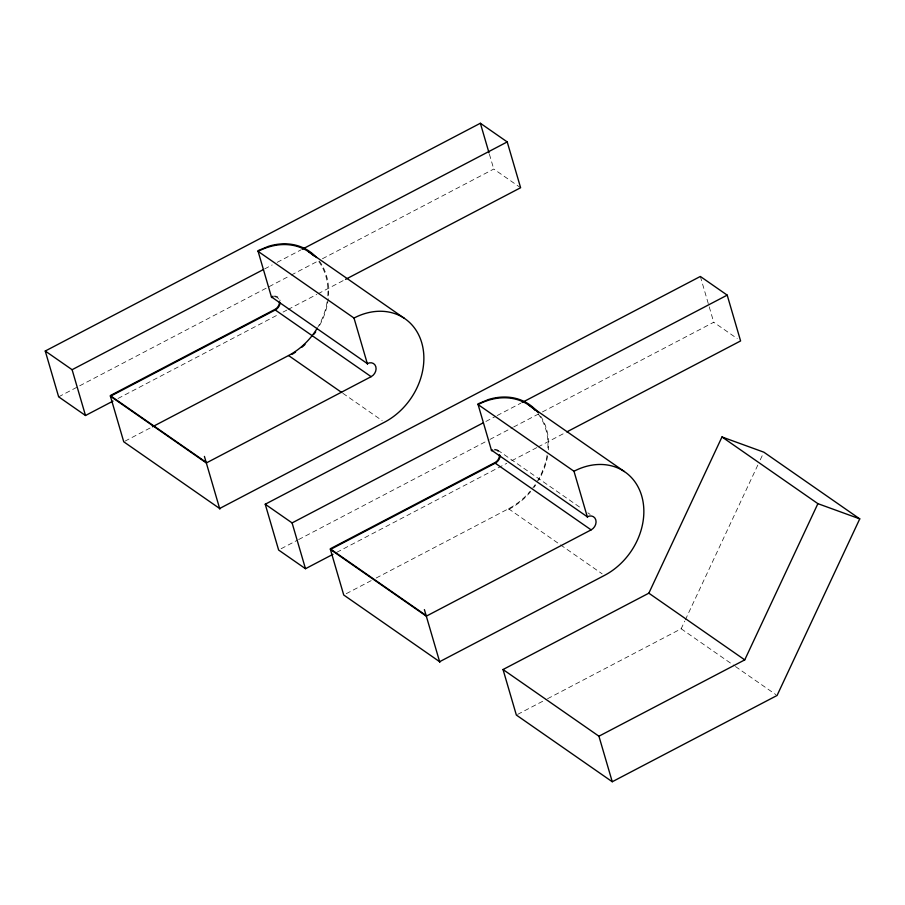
<?xml version="1.0" encoding="UTF-8"?>
<svg xmlns="http://www.w3.org/2000/svg" width="905" height="905" viewBox="0 0 905 905"><rect width="100%" height="100%" fill="white"/><g stroke="black" fill="none" stroke-linecap="round" stroke-linejoin="round"><path stroke-width="0.68" stroke-dasharray="4.53 3.39" d="M547.57 698.717L681.171 628.771L684.757 621.101M685.357 619.823L757.858 464.978M760.257 459.853L762.655 454.74M264.656 268.909L272.156 264.973M277.156 262.36L300.913 249.927M58.644 396.831L289.951 275.742M291.206 275.086L317.463 261.341M322.463 258.728L493.757 169.054L520.613 187.731M118.001 398.483L278.05 314.702M283.05 312.089L286.795 310.121M288.05 309.465L316.807 294.419M318.062 293.763L345.563 279.362M124.992 441.154L151.214 427.42M485.883 421.459L495.895 416.221M497.139 415.565L520.895 403.132M281.127 548.724L297.383 540.217M298.627 539.561L488.689 440.079M489.933 439.423L512.445 427.635M513.689 426.979L541.201 412.59M542.446 411.933L713.74 322.259L737.236 338.594M336.739 552.344L506.789 463.326M511.789 460.713L536.789 447.624M538.045 446.968L565.546 432.567M346.23 593.703L371.197 580.625M376.197 578.012L508.542 508.734A62.592 50.352 -55.2 0 0 530.183 491.211M517.603 714.407L546.315 699.373M497.739 450.147L582.085 508.802M587.854 512.818L590.173 514.425M342.871 393.29L382.148 420.61M508.542 508.734L559.381 544.086M560.534 544.889L602.13 573.815M681.171 628.771L734.317 665.741M735.471 666.544L775.913 694.667M700.346 276.455L713.74 322.259M489.424 154.235L493.757 169.054M273.638 296.139A7.862 6.324 -55.2 0 1 280.12 300.879M318.798 261.579A62.592 50.352 -55.2 0 1 327.644 297.994M327.135 301.84A62.592 50.352 -55.2 0 1 318.051 326.863M274.803 296.783A7.082 5.69 -55.2 0 1 279.136 299.962M319.375 261.059A63.384 50.985 -55.2 0 1 318.617 327.158M538.113 413.89A62.592 50.352 -55.2 0 1 547.74 449.921M547.118 455.045A62.592 50.352 -55.2 0 1 537.344 481.245M535.138 484.695A62.592 50.352 -55.2 0 1 532.74 488.021M494.515 449.253A7.862 6.324 -55.2 0 1 499.605 452.376M494.39 449.989A7.082 5.69 -55.2 0 1 498.802 452.455M540.647 416.13A63.384 50.985 -55.2 0 1 548.43 449.842M547.57 456.324A63.384 50.985 -55.2 0 1 538.599 480.363M535.658 485.046A63.384 50.985 -55.2 0 1 534.063 487.297M530.647 491.641A63.384 50.985 -55.2 0 1 508.734 509.379"/><path stroke-width="1.36" d="M648.84 593.182L721.986 436.957L763.854 452.183L859.75 518.87L777.067 695.47L612.255 781.75L516.348 715.052L503.033 669.519L648.84 593.182L744.747 659.881L817.894 503.655L721.986 436.957M113.001 401.107L85.5 415.508L58.644 396.831L45.25 351.027L480.363 123.25L507.219 141.927L520.613 187.731L345.563 279.362M45.25 351.027L72.106 369.704L263.4 269.554M302.168 249.271L507.219 141.927M313.662 255.764A62.592 50.352 -55.2 0 0 258.106 251.364L354.002 318.051A62.592 50.352 -55.2 0 1 421.707 342.667A62.592 50.352 -55.2 0 1 384.467 422.216L219.644 508.497L123.747 441.798L110.433 396.266L275.244 309.985A7.862 6.324 -55.2 0 0 280.154 302.756M152.459 426.775L288.559 355.529A62.592 50.352 -55.2 0 0 317.361 328.04M272.744 296.354A7.862 6.324 -55.2 0 0 271.421 296.897L367.317 363.595A7.862 6.324 -55.2 0 1 375.824 366.683A7.862 6.324 -55.2 0 1 371.141 376.672L206.329 462.953L110.433 396.266M332.983 554.312L305.483 568.713L278.627 550.036L265.233 504.232L700.346 276.455L727.201 295.132L740.595 340.936L566.802 431.911M265.233 504.232L292.089 522.909L483.383 422.759M522.151 402.476L727.201 295.132M532.83 408.234A62.592 50.352 -55.2 0 0 478.089 404.569L573.985 471.256A62.592 50.352 -55.2 0 1 641.69 495.872A62.592 50.352 -55.2 0 1 604.45 575.422L439.626 661.702L343.73 595.004L330.416 549.471L495.227 463.19A7.862 6.324 -55.2 0 0 500.171 455.487M491.834 449.887A7.862 6.324 -55.2 0 0 491.404 450.102L587.3 516.8A7.862 6.324 -55.2 0 1 595.807 519.889A7.862 6.324 -55.2 0 1 591.123 529.878L426.312 616.158L330.416 549.471M503.033 669.519L598.929 736.206L744.747 659.881M817.894 503.655L859.75 518.87M308.503 251.669L404.399 318.356M528.486 404.874L624.382 471.562M275.244 309.985L371.141 376.672M495.227 463.19L591.123 529.878M288.559 355.529L341.705 392.487M206.136 462.297L110.24 395.609L275.052 309.329A7.082 5.69 -55.2 0 0 279.509 301.965M426.119 615.502L330.223 548.815L495.035 462.534A7.082 5.69 -55.2 0 0 499.47 454.751M480.363 123.25L489.028 152.888M573.985 471.256L587.492 517.445M598.929 736.206L612.255 781.75M354.002 318.051L367.509 364.24M424.4 609.619L439.819 662.358M292.089 522.909L305.483 568.713M204.417 456.414L219.836 509.153M72.106 369.704L85.5 415.508M272.801 297.055A7.082 5.69 -55.2 0 0 271.613 297.553L257.914 250.708L268.57 246.296A63.384 50.985 -55.2 0 1 316.524 257.563M315.675 331.841A63.384 50.985 -55.2 0 1 314.08 334.092M305.019 344.443A63.384 50.985 -55.2 0 1 301.976 347.181M295.562 352.102A63.384 50.985 -55.2 0 1 292.191 354.251M492.784 450.26A7.082 5.69 -55.2 0 0 491.596 450.758L477.897 403.913L488.553 399.501A63.384 50.985 -55.2 0 1 537.977 412.476M533.645 408.97A62.592 50.352 -55.2 0 1 535.217 410.531"/></g></svg>
